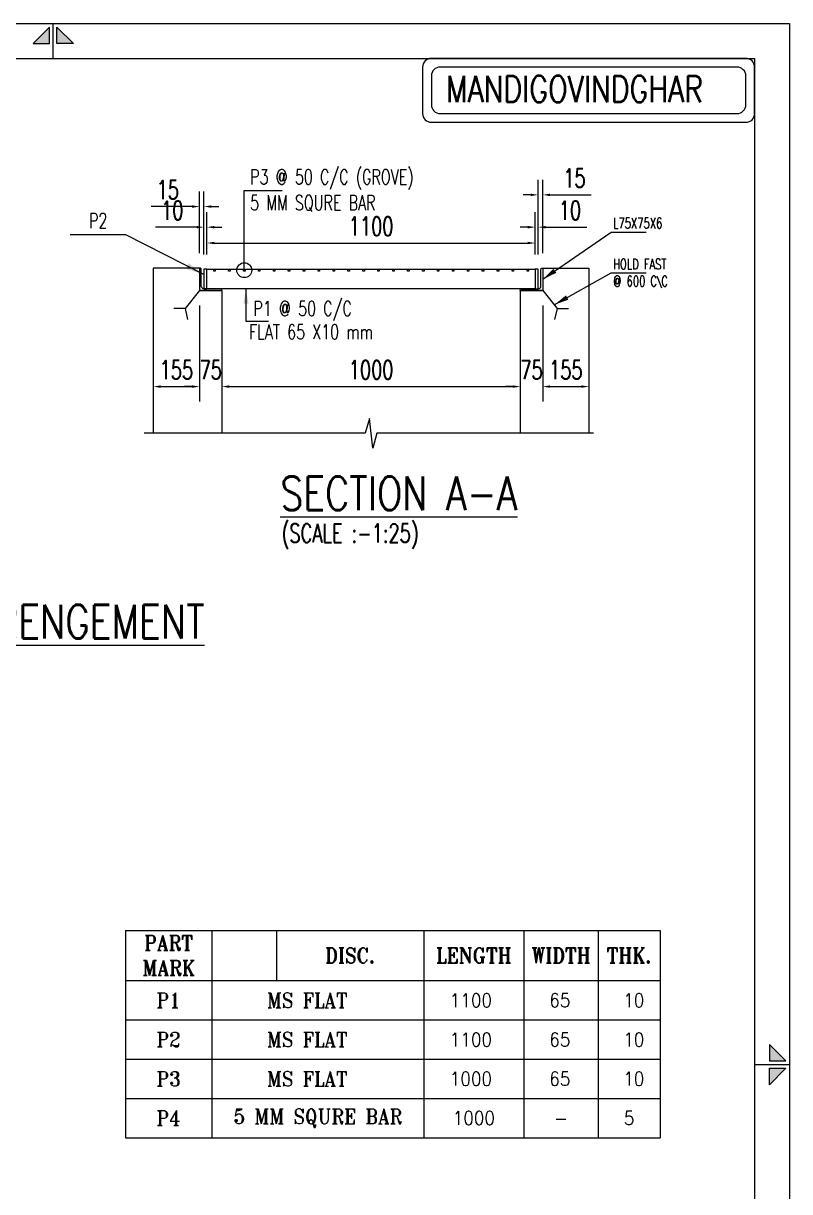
# Model space of a CAD drawing. Header units: millimetres. Extents: x 1837596 to 1857336, y 67577 to 95495.
# Drawn here: x 1847065 to 1857336, y 79832 to 95495 of the extents above; entities that cross this region are included whole.
import ezdxf
from ezdxf.enums import TextEntityAlignment as Align

# ---------------------------------------------------------------- set-up
doc = ezdxf.new("R2010")
doc.units = ezdxf.units.MM
doc.header["$MEASUREMENT"] = 0
doc.header["$PDMODE"] = 35
doc.linetypes.add('CONTIN', pattern=[0])
doc.layers.add('boq', color=3, linetype='Continuous', lineweight=13)
doc.layers.add('TEXT', color=7, linetype='Continuous', lineweight=0)
for name, color, linetype in [('PNA', 8, 'Continuous'), ('S-BEAM OUTER', 4, 'Continuous'), ('S-TEXT', 2, 'Continuous'), ('S-TITAL', 6, 'Continuous'), ('S-TITIL', 6, 'Continuous'), ('TEXT (SHEET)', 4, 'Continuous'), ('TITLE', 6, 'Continuous')]:
    doc.layers.add(name, color=color, linetype=linetype)
doc.styles.add('ROMANS', font='simplex.shx', dxfattribs={"width": 0.7})
doc.styles.add('ROMANT', font='ROMANT.shx', dxfattribs={"width": 0.9, "height": 200})
doc.dimstyles.new('dim25', dxfattribs={"dimtxt": 250, "dimasz": 250, "dimexe": 200, "dimexo": 200, "dimgap": 100, "dimtad": 1, "dimdec": 0, "dimlfac": 0.25, "dimzin": 0, "dimdsep": 46, "dimtxsty": 'ROMANS', "dimcen": 0, "dimclrd": 5, "dimclre": 5, "dimclrt": 4, "dimadec": 0, "dimazin": 0, "dimtfac": 1, "dimtdec": 0, "dimtix": 1, "dimtofl": 0, "dimtmove": 2, "dimatfit": 3, "dimfxl": 0, "dimtolj": 1, "dimtzin": 0, "dimlwd": -1, "dimlwe": -1, "dimarcsym": 0})

# ---------------------------------------------------------------- blocks, each defined once
blk = doc.blocks.new('*D26')
at = {"color": 5}
for p, q in [((1853966, 92398), (1853966, 93396)), ((1854026, 92414), (1854026, 93396)), ((1853866, 93196), (1853766, 93196)), ((1854126, 93196), (1854676, 93196))]:
    blk.add_line(p, q, dxfattribs=at)
for points in [[(1853866, 93212), (1853866, 93179), (1853966, 93196)], [(1854126, 93212), (1854126, 93179), (1854026, 93196)]]:
    blk.add_solid(points, dxfattribs=at)
at = {"layer": 'Defpoints', "color": 0}
for p in [(1854026, 93196), (1853966, 92198), (1854026, 92214)]:
    blk.add_point(p, dxfattribs=at)
at = {"color": 4, "insert": (1854451, 93421), "char_height": 250, "attachment_point": 5, "style": 'ROMANS'}
blk.add_mtext('\\A1;15', dxfattribs=at)
blk = doc.blocks.new('*D27')
at = {"color": 5}
for p, q in [((1849426, 92414), (1849426, 93239)), ((1849486, 92398), (1849486, 93239)), ((1849326, 93039), (1848776, 93039)), ((1849586, 93039), (1849686, 93039))]:
    blk.add_line(p, q, dxfattribs=at)
for points in [[(1849326, 93056), (1849326, 93022), (1849426, 93039)], [(1849586, 93056), (1849586, 93022), (1849486, 93039)]]:
    blk.add_solid(points, dxfattribs=at)
at = {"layer": 'Defpoints', "color": 0}
for p in [(1849426, 93039), (1849426, 92214), (1849486, 92198)]:
    blk.add_point(p, dxfattribs=at)
at = {"color": 4, "insert": (1849001, 93264), "char_height": 250, "attachment_point": 5, "style": 'ROMANS'}
blk.add_mtext('\\A1;15', dxfattribs=at)
blk = doc.blocks.new('*D28')
at = {"color": 5}
for p, q in [((1848806, 91714), (1848806, 90425)), ((1849426, 91714), (1849426, 90425)), ((1848906, 90625), (1849326, 90625))]:
    blk.add_line(p, q, dxfattribs=at)
for points in [[(1848906, 90642), (1848906, 90609), (1848806, 90625)], [(1849326, 90642), (1849326, 90609), (1849426, 90625)]]:
    blk.add_solid(points, dxfattribs=at)
at = {"layer": 'Defpoints', "color": 0}
for p in [(1848806, 91914), (1849426, 91914), (1849426, 90625)]:
    blk.add_point(p, dxfattribs=at)
at = {"color": 4, "insert": (1849116, 90850), "char_height": 250, "attachment_point": 5, "style": 'ROMANS'}
blk.add_mtext('\\A1;155', dxfattribs=at)
blk = doc.blocks.new('*D29')
at = {"color": 5}
for p, q in [((1849426, 91714), (1849426, 90425)), ((1849726, 91714), (1849726, 90425)), ((1849326, 90625), (1849226, 90625)), ((1849826, 90625), (1849926, 90625))]:
    blk.add_line(p, q, dxfattribs=at)
for points in [[(1849326, 90642), (1849326, 90609), (1849426, 90625)], [(1849826, 90642), (1849826, 90609), (1849726, 90625)]]:
    blk.add_solid(points, dxfattribs=at)
at = {"layer": 'Defpoints', "color": 0}
for p in [(1849426, 91914), (1849726, 91914), (1849726, 90625)]:
    blk.add_point(p, dxfattribs=at)
at = {"color": 4, "insert": (1849576, 90850), "char_height": 250, "attachment_point": 5, "style": 'ROMANS'}
blk.add_mtext('\\A1;75', dxfattribs=at)
blk = doc.blocks.new('*D30')
at = {"color": 5}
for p, q in [((1849726, 91714), (1849726, 90425)), ((1853726, 91714), (1853726, 90425)), ((1849826, 90625), (1853626, 90625))]:
    blk.add_line(p, q, dxfattribs=at)
for points in [[(1849826, 90642), (1849826, 90609), (1849726, 90625)], [(1853626, 90642), (1853626, 90609), (1853726, 90625)]]:
    blk.add_solid(points, dxfattribs=at)
at = {"layer": 'Defpoints', "color": 0}
for p in [(1849726, 91914), (1853726, 91914), (1853726, 90625)]:
    blk.add_point(p, dxfattribs=at)
at = {"color": 4, "insert": (1851726, 90850), "char_height": 250, "attachment_point": 5, "style": 'ROMANS'}
blk.add_mtext('\\A1;1000', dxfattribs=at)
blk = doc.blocks.new('*D31')
at = {"color": 5}
for p, q in [((1853726, 91714), (1853726, 90425)), ((1854026, 91714), (1854026, 90425)), ((1853626, 90625), (1853526, 90625)), ((1854126, 90625), (1854226, 90625))]:
    blk.add_line(p, q, dxfattribs=at)
for points in [[(1853626, 90642), (1853626, 90609), (1853726, 90625)], [(1854126, 90642), (1854126, 90609), (1854026, 90625)]]:
    blk.add_solid(points, dxfattribs=at)
at = {"layer": 'Defpoints', "color": 0}
for p in [(1853726, 91914), (1854026, 91914), (1854026, 90625)]:
    blk.add_point(p, dxfattribs=at)
at = {"color": 4, "insert": (1853876, 90850), "char_height": 250, "attachment_point": 5, "style": 'ROMANS'}
blk.add_mtext('\\A1;75', dxfattribs=at)
blk = doc.blocks.new('*D32')
at = {"color": 5}
for p, q in [((1854026, 91714), (1854026, 90425)), ((1854646, 91714), (1854646, 90425)), ((1854126, 90625), (1854546, 90625))]:
    blk.add_line(p, q, dxfattribs=at)
for points in [[(1854126, 90642), (1854126, 90609), (1854026, 90625)], [(1854546, 90642), (1854546, 90609), (1854646, 90625)]]:
    blk.add_solid(points, dxfattribs=at)
at = {"layer": 'Defpoints', "color": 0}
for p in [(1854026, 91914), (1854646, 91914), (1854646, 90625)]:
    blk.add_point(p, dxfattribs=at)
at = {"color": 4, "insert": (1854336, 90850), "char_height": 250, "attachment_point": 5, "style": 'ROMANS'}
blk.add_mtext('\\A1;155', dxfattribs=at)
blk = doc.blocks.new('*D33')
at = {"color": 5}
for p, q in [((1849526, 92398), (1849526, 92750)), ((1853926, 92398), (1853926, 92750)), ((1849626, 92550), (1853826, 92550))]:
    blk.add_line(p, q, dxfattribs=at)
for points in [[(1849626, 92567), (1849626, 92534), (1849526, 92550)], [(1853826, 92567), (1853826, 92534), (1853926, 92550)]]:
    blk.add_solid(points, dxfattribs=at)
at = {"layer": 'Defpoints', "color": 0}
for p in [(1853926, 92550), (1849526, 92198), (1853926, 92198)]:
    blk.add_point(p, dxfattribs=at)
at = {"color": 4, "insert": (1851726, 92775), "char_height": 250, "attachment_point": 5, "style": 'ROMANS'}
blk.add_mtext('\\A1;1100', dxfattribs=at)
blk = doc.blocks.new('MID')
at = {"layer": 'TEXT'}
for p, q in [((8.94, 1.07), (4.27, 5.74)), ((4.27, 5.74), (4.27, 1.07)), ((0, 0), (10, 0)), ((4.27, 1.07), (8.94, 1.07)), ((8.94, -1.07), (4.27, -5.74)), ((4.27, -1.07), (8.94, -1.07)), ((4.27, -5.74), (4.27, -1.07))]:
    blk.add_line(p, q, dxfattribs=at)
for points in [[(4.27, 5.74), (8.94, 1.07), (4.27, 1.07)], [(4.27, -5.74), (8.94, -1.07), (4.27, -1.07)]]:
    blk.add_solid(points, dxfattribs=at)
blk = doc.blocks.new('A4')
at = {"layer": 'PNA', "color": 4}
blk.add_lwpolyline([(261008, -3862), (241268, -3862), (241268, 24056), (261008, 24056)], close=True, dxfattribs=at)
at = {"layer": 'PNA', "color": 3}
blk.add_lwpolyline([(260538, -3392), (241738, -3392), (241738, 23586), (260538, 23586)], close=True, dxfattribs=at)
at = {"layer": 'TEXT (SHEET)', "color": 4, "xscale": -47, "yscale": 47, "zscale": 47, "rotation": 270}
blk.add_blockref('MID', (251138, 23586), dxfattribs=at)
at = {"layer": 'TEXT (SHEET)', "color": 4, "xscale": 47, "yscale": 47, "zscale": 47}
blk.add_blockref('MID', (260538, 10097), dxfattribs=at)
blk = doc.blocks.new('*D7')
at = {"color": 5}
for p, q in [((1849486, 92398), (1849486, 92963)), ((1849526, 92398), (1849526, 92963)), ((1849386, 92763), (1848836, 92763)), ((1849626, 92763), (1849726, 92763))]:
    blk.add_line(p, q, dxfattribs=at)
for points in [[(1849386, 92779), (1849386, 92746), (1849486, 92763)], [(1849626, 92779), (1849626, 92746), (1849526, 92763)]]:
    blk.add_solid(points, dxfattribs=at)
at = {"layer": 'Defpoints', "color": 0}
for p in [(1849526, 92763), (1849486, 92198), (1849526, 92198)]:
    blk.add_point(p, dxfattribs=at)
at = {"color": 4, "insert": (1849061, 92988), "char_height": 250, "attachment_point": 5, "style": 'ROMANS'}
blk.add_mtext('\\A1;10', dxfattribs=at)
blk = doc.blocks.new('*D8')
at = {"color": 5}
for p, q in [((1853926, 92398), (1853926, 92963)), ((1853966, 92398), (1853966, 92963)), ((1853826, 92763), (1853726, 92763)), ((1854066, 92763), (1854616, 92763))]:
    blk.add_line(p, q, dxfattribs=at)
for points in [[(1853826, 92779), (1853826, 92746), (1853926, 92763)], [(1854066, 92779), (1854066, 92746), (1853966, 92763)]]:
    blk.add_solid(points, dxfattribs=at)
at = {"layer": 'Defpoints', "color": 0}
for p in [(1853926, 92763), (1853926, 92198), (1853966, 92198)]:
    blk.add_point(p, dxfattribs=at)
at = {"color": 4, "insert": (1854391, 92988), "char_height": 250, "attachment_point": 5, "style": 'ROMANS'}
blk.add_mtext('\\A1;10', dxfattribs=at)

msp = doc.modelspace()

# ---------------------------------------------------------------- linework, layer by layer
at = {"color": 190, "linetype": 'CONTIN'}
for points in [[(1849526, 92197.9), (1849486, 92197.9), (1849486, 91937.9), (1849526, 91937.9)], [(1853926, 91937.9), (1849526, 91937.9), (1849526, 92197.9), (1853926, 92197.9)], [(1853966, 92197.9), (1853926, 92197.9), (1853926, 91937.9), (1853966, 91937.9)]]:
    msp.add_lwpolyline(points, close=True, dxfattribs=at)
at = {"color": 2}
for points in [[(1849636, 92173.9), (1849616, 92173.9), (1849616, 92197.9), (1849636, 92197.9), (1849636, 92173.9)], [(1849836, 92173.9), (1849816, 92173.9), (1849816, 92197.9), (1849836, 92197.9), (1849836, 92173.9)], [(1850036, 92173.9), (1850016, 92173.9), (1850016, 92197.9), (1850036, 92197.9), (1850036, 92173.9)], [(1850236, 92173.9), (1850216, 92173.9), (1850216, 92197.9), (1850236, 92197.9), (1850236, 92173.9)], [(1850436, 92173.9), (1850416, 92173.9), (1850416, 92197.9), (1850436, 92197.9), (1850436, 92173.9)], [(1850636, 92173.9), (1850616, 92173.9), (1850616, 92197.9), (1850636, 92197.9), (1850636, 92173.9)], [(1850836, 92173.9), (1850816, 92173.9), (1850816, 92197.9), (1850836, 92197.9), (1850836, 92173.9)], [(1851036, 92173.9), (1851016, 92173.9), (1851016, 92197.9), (1851036, 92197.9), (1851036, 92173.9)], [(1851236, 92173.9), (1851216, 92173.9), (1851216, 92197.9), (1851236, 92197.9), (1851236, 92173.9)], [(1851436, 92173.9), (1851416, 92173.9), (1851416, 92197.9), (1851436, 92197.9), (1851436, 92173.9)], [(1851636, 92173.9), (1851616, 92173.9), (1851616, 92197.9), (1851636, 92197.9), (1851636, 92173.9)], [(1851836, 92173.9), (1851816, 92173.9), (1851816, 92197.9), (1851836, 92197.9), (1851836, 92173.9)], [(1852036, 92173.9), (1852016, 92173.9), (1852016, 92197.9), (1852036, 92197.9), (1852036, 92173.9)], [(1852236, 92173.9), (1852216, 92173.9), (1852216, 92197.9), (1852236, 92197.9), (1852236, 92173.9)], [(1852436, 92173.9), (1852416, 92173.9), (1852416, 92197.9), (1852436, 92197.9), (1852436, 92173.9)], [(1852636, 92173.9), (1852616, 92173.9), (1852616, 92197.9), (1852636, 92197.9), (1852636, 92173.9)], [(1852836, 92173.9), (1852816, 92173.9), (1852816, 92197.9), (1852836, 92197.9), (1852836, 92173.9)], [(1853036, 92173.9), (1853016, 92173.9), (1853016, 92197.9), (1853036, 92197.9), (1853036, 92173.9)], [(1853236, 92173.9), (1853216, 92173.9), (1853216, 92197.9), (1853236, 92197.9), (1853236, 92173.9)], [(1853436, 92173.9), (1853416, 92173.9), (1853416, 92197.9), (1853436, 92197.9), (1853436, 92173.9)], [(1853636, 92173.9), (1853616, 92173.9), (1853616, 92197.9), (1853636, 92197.9), (1853636, 92173.9)], [(1853836, 92173.9), (1853816, 92173.9), (1853816, 92197.9), (1853836, 92197.9), (1853836, 92173.9)]]:
    msp.add_lwpolyline(points, close=True, dxfattribs=at)
at = {"color": 8, "linetype": 'CONTIN'}
msp.add_lwpolyline([(1854705.8, 89999.9), (1851803.8, 89999.9), (1851748.3, 89800.4), (1851703.9, 90199.4), (1851648.4, 89999.9), (1848685.2, 89999.9)], dxfattribs=at)
at = {"layer": 'boq', "color": 3}
for p, q in [((1848432.4, 83335.1), (1855599.4, 83335.1)), ((1848432.4, 83335.1), (1848432.4, 80554.6)), ((1849590.3, 83335.1), (1849590.3, 82661.3)), ((1850458.8, 83335.1), (1850458.8, 82661.3)), ((1852432.8, 83335.1), (1852432.8, 82661.3)), ((1853773.4, 83335.1), (1853773.4, 82661.3)), ((1854770.2, 83335.1), (1854770.2, 82661.3)), ((1855599.4, 83335.1), (1855599.4, 80554.6)), ((1848432.4, 82661.3), (1855599.4, 82661.3)), ((1848432.4, 82661.3), (1855599.4, 82661.3)), ((1848432.4, 82661.3), (1855599.4, 82661.3)), ((1849590.3, 82661.3), (1849590.3, 80554.6)), ((1852432.8, 82661.3), (1852432.8, 80554.6)), ((1853773.4, 82661.3), (1853773.4, 80554.6)), ((1854770.2, 82661.3), (1854770.2, 80554.6)), ((1848432.4, 82134.7), (1849590.3, 82134.7)), ((1849590.3, 82134.7), (1852432.8, 82134.7)), ((1852432.8, 82134.7), (1855599.4, 82134.7)), ((1848432.4, 81608), (1849590.3, 81608)), ((1849590.3, 81608), (1852432.8, 81608)), ((1852432.8, 81608), (1855599.4, 81608)), ((1848432.4, 81081.3), (1849590.3, 81081.3)), ((1848432.4, 81081.3), (1849590.3, 81081.3)), ((1849590.3, 81081.3), (1852432.8, 81081.3)), ((1849590.3, 81081.3), (1852432.8, 81081.3)), ((1852432.8, 81081.3), (1855599.4, 81081.3)), ((1848432.4, 80554.6), (1849590.3, 80554.6)), ((1849590.3, 80554.6), (1852432.8, 80554.6)), ((1852432.8, 80554.6), (1855599.4, 80554.6))]:
    msp.add_line(p, q, dxfattribs=at)
at = {"layer": 'S-BEAM OUTER'}
for p, q in [((1848806, 92213.9), (1848806, 89999.9)), ((1849426, 92213.9), (1848806, 92213.9)), ((1854026, 92213.9), (1854646, 92213.9)), ((1854646, 92213.9), (1854646, 89999.9)), ((1849726, 91913.9), (1849726, 89999.9)), ((1853726, 91913.9), (1853726, 89999.9))]:
    msp.add_line(p, q, dxfattribs=at)
at = {"layer": 'S-BEAM OUTER', "color": 2}
for p, q in [((1849426, 92213.9), (1849426, 91913.9)), ((1854026, 92213.9), (1854026, 91913.9)), ((1849726, 91913.9), (1849426, 91913.9)), ((1853726, 91913.9), (1854026, 91913.9))]:
    msp.add_line(p, q, dxfattribs=at)
at = {"layer": 'S-BEAM OUTER', "color": 6}
for points in [[(1849708, 91937.9), (1849486, 91937.9, -0.4142136), (1849450, 91973.9), (1849450, 92195.9, 0.4142136), (1849432, 92213.9), (1849426, 92213.9), (1849426, 91913.9), (1849726, 91913.9), (1849726, 91919.9, 0.4142136)], [(1853744, 91937.9), (1853966, 91937.9, 0.4142136), (1854002, 91973.9), (1854002, 92195.9, -0.4142136), (1854020, 92213.9), (1854026, 92213.9), (1854026, 91913.9), (1853726, 91913.9), (1853726, 91919.9, -0.4142136)]]:
    msp.add_lwpolyline(points, format="xyb", close=True, dxfattribs=at)
for points in [[(1849426, 91913.9), (1849232.7, 91671.5), (1849080.4, 91671.5)], [(1849426, 91913.9), (1849232.7, 91671.5), (1849266.6, 91522.9)], [(1854026, 91913.9), (1854219.4, 91671.5), (1854371.7, 91671.5)], [(1854026, 91913.9), (1854219.4, 91671.5), (1854185.4, 91522.9)]]:
    msp.add_lwpolyline(points, dxfattribs=at)
at = {"layer": 'TITLE', "color": 2}
for points in [[(1856749.3, 95025.1), (1852533.7, 95025.1, 0.4142136), (1852417, 94908.4), (1852417, 94286.2, 0.4142136), (1852533.7, 94169.5), (1856749.3, 94169.5, 0.4142136), (1856865.9, 94286.2), (1856865.9, 94908.4, 0.4142136)], [(1856632.6, 94908.4), (1852650.4, 94908.4, 0.4142136), (1852533.7, 94791.7), (1852533.7, 94402.8, 0.4142136), (1852650.4, 94286.2), (1856632.6, 94286.2, 0.4142136), (1856749.3, 94402.8), (1856749.3, 94791.7, 0.4142136)]]:
    msp.add_lwpolyline(points, format="xyb", close=True, dxfattribs=at)

# ---------------------------------------------------------------- block references
msp.add_blockref('A4', (1596327.5, 71438.7))

# ---------------------------------------------------------------- texts
at = {"color": 4, "style": 'ROMANS', "width": 0.7}
for s, height, p in [('P3 @ 50 C/C (GROVE)', 200, (1850104.5, 93336.4)), ('5 MM SQURE BAR', 200, (1850104.5, 92990.4)), ('P2', 200, (1847944.3, 92748.8)), ('L75X75X6', 140, (1854969.5, 92747)), ('HOLD FAST', 140, (1854969.5, 92197.7)), ('@ 600 C\\C', 140, (1854969.5, 91969.1)), ('P1 @ 50 C/C', 200, (1850148, 91572.3)), ('FLAT 65 X10 mm', 200, (1850090.8, 91259))]:
    msp.add_text(s, height=height, dxfattribs=at).set_placement(p)
at = {"layer": 'boq', "color": 1, "style": 'ROMANT', "width": 0.9}
for s, p in [('1100', (1852781.1, 82306.4)), ('65', (1854114.7, 82306.4)), ('10', (1855106.2, 82306.4)), ('1100', (1852781.1, 81779.7)), ('65', (1854114.7, 81779.7)), ('10', (1855106.2, 81779.7)), ('1000', (1852781.1, 81253)), ('65', (1854114.7, 81253)), ('10', (1855106.2, 81253))]:
    msp.add_text(s, height=183.23, dxfattribs=at).set_placement(p)
at = {"layer": 'boq', "color": 3, "attachment_point": 5, "style": 'ROMANT'}
for s, insert, char_height, width in [('PART MARK', (1849011.4, 82998.2), 201.55, 1088.791), ('DISC.', (1851445.8, 82998.2), 201.55, 1904.929), ('{\\Fromant|c0;WIDTH}', (1854271.8, 82998.2), 201.553, 927.658), ('{\\Fromant|c0;THK.}', (1855184.8, 82998.2), 201.553, 760.08)]:
    msp.add_mtext(s, dxfattribs=dict(at, insert=insert, char_height=char_height, width=width))
at = {"layer": 'boq', "insert": (1853103.1, 82998.2), "char_height": 201.55, "width": 1271.519, "attachment_point": 5, "style": 'ROMANT'}
msp.add_mtext('LENGTH', dxfattribs=at)
at = {"layer": 'boq', "color": 1, "attachment_point": 5, "style": 'ROMANT'}
for s, insert, char_height, width in [('P1', (1849011.4, 82398), 200, 1095.073), ('MS FLAT', (1850868.9, 82398), 200, 1911.211), ('P2', (1849011.4, 81871.3), 200, 1095.073), ('MS FLAT', (1850868.9, 81871.3), 200, 1911.211), ('P3', (1849011.4, 81344.6), 200, 1095.073), ('MS FLAT', (1850868.9, 81344.6), 200, 1911.211), ('P4', (1849011.4, 80817.9), 200, 1095.073), ('5 MM SQURE BAR', (1851012.7, 80816.3), 200, 3654.373), ('1000', (1853103.1, 80817.9), 183.23, 1277.802), ('5', (1855184.8, 80817.9), 183.2, 766.363), ('-', (1854271.8, 80817.9), 183.2, 933.94)]:
    msp.add_mtext(s, dxfattribs=dict(at, insert=insert, char_height=char_height, width=width))
at = {"layer": 'S-TEXT', "insert": (1851444.7, 88784.7), "char_height": 250, "width": 16150, "attachment_point": 2, "style": 'ROMANS'}
msp.add_mtext('(SCALE :-1:25)', dxfattribs=at)
at = {"layer": 'S-TITAL', "style": 'ROMANS', "width": 0.8}
for s, p in [('%%USECTION A-A', (1852097.6, 89193.9)), ('%%UTYPICAL PLAN OF GRATING ARRENGEMENT', (1844480.7, 87474.9))]:
    msp.add_text(s, height=450, dxfattribs=at).set_placement(p, align=Align.MIDDLE_CENTER)
at = {"layer": 'S-TITIL', "style": 'ROMANS', "width": 0.8}
msp.add_text('MANDIGOVINDGHAR', height=350, dxfattribs=at).set_placement((1852729.7, 94615.6), align=Align.MIDDLE_LEFT)

# ---------------------------------------------------------------- dimensions: what is measured, and where the dimension line sits
at = {"color": 2}
for base, p1, p2, angle, picture, middle, dimtype in [((1854026, 93195.6), (1853966, 92197.9), (1854026, 92213.9), 180, '*D26', (1854451, 93195.6), 160), ((1849526, 92762.7), (1849486, 92197.9), (1849526, 92197.9), 0, '*D7', (1849061, 92762.7), 161), ((1853926, 92762.7), (1853966, 92197.9), (1853926, 92197.9), 180, '*D8', (1854391, 92762.7), 161)]:
    dim = msp.add_linear_dim(base=base, p1=p1, p2=p2, angle=angle, dimstyle='dim25', override={"dimasz": 100, "dimtmove": 0}, dxfattribs=at)
    dim.commit()
    dim.dimension.update_dxf_attribs({"geometry": picture, "text_midpoint": middle, "dimtype": dimtype})
dim = msp.add_linear_dim(base=(1849426, 93039), p1=(1849486, 92197.9), p2=(1849426, 92213.9), dimstyle='dim25', override={"dimasz": 100, "dimtmove": 0}, dxfattribs=at)
dim.commit()
dim.dimension.update_dxf_attribs({"geometry": '*D27', "text_midpoint": (1849001, 93039), "dimtype": 160})
for base, p1, p2, picture, middle in [((1853926, 92550.2), (1849526, 92197.9), (1853926, 92197.9), '*D33', (1851726, 92775.2)), ((1849426, 90625.5), (1848806, 91913.9), (1849426, 91913.9), '*D28', (1849116, 90850.5)), ((1849726, 90625.5), (1849426, 91913.9), (1849726, 91913.9), '*D29', (1849576, 90850.5)), ((1853726, 90625.5), (1849726, 91913.9), (1853726, 91913.9), '*D30', (1851726, 90850.5)), ((1854026, 90625.5), (1853726, 91913.9), (1854026, 91913.9), '*D31', (1853876, 90850.5)), ((1854646, 90625.5), (1854026, 91913.9), (1854646, 91913.9), '*D32', (1854336, 90850.5))]:
    dim = msp.add_linear_dim(base=base, p1=p1, p2=p2, dimstyle='dim25', override={"dimasz": 100}, dxfattribs=at)
    dim.commit()
    dim.dimension.update_dxf_attribs({"geometry": picture, "text_midpoint": middle})

# ---------------------------------------------------------------- leaders
for points, override in [([(1850026.5, 92185.9), (1850026.5, 93252.4), (1850533.7, 93252.4)], {"dimasz": 200, "dimtmove": 1, "dimldrblk": 'Origin', "dimfxl": 0.5}), ([(1849486, 92127.9), (1848438.7, 92660.2), (1847690.5, 92660.2)], {"dimgap": 50, "dimtad": 0}), ([(1854026, 92063.9), (1854942.4, 92697.8), (1855414.4, 92697.8)], {"dimasz": 200, "dimtmove": 1, "dimfxl": 0.5}), ([(1854179.6, 91721.3), (1854942.4, 92148.5), (1855414.4, 92148.5)], {"dimasz": 200, "dimtmove": 1, "dimfxl": 0.5}), ([(1850049.1, 91937.9), (1850049.1, 91501.2), (1850350, 91501.2)], {"dimasz": 200, "dimtmove": 1, "dimfxl": 0.5})]:
    msp.add_leader(points, dimstyle='dim25', override=override, dxfattribs=at)

doc.saveas('drawing.dxf')
